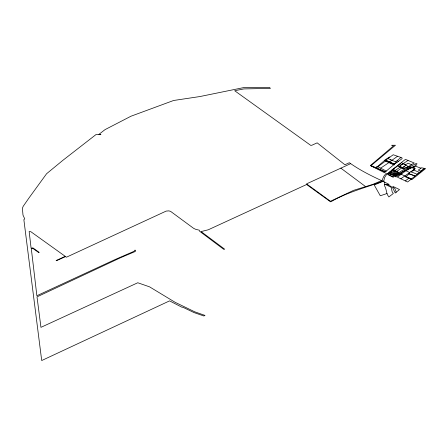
<?xml version="1.0" encoding="UTF-8"?>
<svg xmlns="http://www.w3.org/2000/svg" width="448" height="448" viewBox="0 0 448 448"><rect width="100%" height="100%" fill="white"/><g stroke="black" fill="none" stroke-linecap="round" stroke-linejoin="round"><path stroke-width="0.67" d="M392.868 187.348L392.862 188.126L395.226 193.021L399.51 189.549L392.874 186.385L392.868 187.348L394.873 188.395L396.2 192.192M386.982 193.53L380.29 195.776L374.22 184.996L383.438 181.177L384.81 182.801L384.535 185.769C386.848 189.202 385.93 193.855 388.875 196.958L393.316 193.486L392.196 191.878L391.11 187.029L391.328 186.542L387.022 184.43M394.498 164.136L402.153 158.654L401.906 157.797L393.226 154.75L385.812 160.082L394.498 164.136L384.367 172.648L370.378 165.547L393.411 145.947L391.541 145.286L395.478 145.242L371.056 165.62L385.482 171.769M387.761 173.432L394.414 175.935L393.064 177.206L387.066 174.042L392.734 169.394L398.927 172.648L404.438 169.047L400.204 167.098L394.996 170.587L398.927 172.648L395.433 175.09L392.778 174.076M395.315 170.458L392.857 169.299L397.639 165.502L399.818 166.348L401.722 164.584L408.061 160.44L414.266 163.005L411.426 164.662M395.735 161.868L400.898 157.444M393.82 175.711L394.8 174.832L395.433 175.09C402.718 172.536 409.097 168.106 416.298 165.385L415.576 164.92L417.06 163.839L416.147 163.514L409.993 166.695L400.932 172.715M410.81 171.707L411.37 171.931L415.178 168.638L400.831 178.797M390.113 173.074L391.272 172.049M390.107 173.734L390.746 173.169L389.284 172.62M390.482 173.874L392.162 172.385L390.382 171.713L389.228 172.743L391.003 173.41M393.725 171.22L394.19 170.806M392.258 174.541L393.938 173.051L396.603 174.054L395.45 175.078M395.858 172.021L396.323 171.606M392.952 174.798L393.585 174.238L394.862 174.714M393.669 174.412L394.828 173.382M394.442 174.703L393.921 175.162L388.606 173.169L391.871 170.52M394.559 174.742L395.713 173.718M411.37 171.931L417.189 174.272L424.575 168.403L421.49 167.798L420.924 168.174L416.125 166.415C409.007 167.821 402.954 172.704 397.505 177.234L407.652 181.989L424.575 168.403L425.6 168.594L412.037 179.497L405.591 176.943L409.175 173.841L415.055 175.958L408.318 173.533L409.175 173.841M375.564 167.552L377.21 166.303L377.614 166.454L385.801 159.365L389.547 156.996L389.855 157.242M405.378 180.925L409.08 177.929L411.404 178.92M397.639 165.502L405.434 159.376L408.061 160.44M394.206 163.996L396.536 162.21M376.354 167.899L385.47 161.09M389.794 161.812L397.538 156.262M400.484 173.858L396.234 176.988L394.783 176.467L395.993 175.297L401.979 172.788L400.484 173.858L399.874 173.522M420.924 168.174L418.314 170.094L421.064 171.198M411.695 167.726L413.162 168.006L414.4 167.132L413.862 166.93M396.682 171.483L401.873 167.86M399.818 166.348L402.629 167.535L405.91 165.25L408.402 166.611L411.522 164.707L408.106 163.218L405.384 164.836L403.133 163.761M394.733 174.81L397.729 172.715M377.854 166.734L380.621 168.168L389.413 162.254L394.195 164.45M392.857 169.299L397.124 166.499L396.626 166.309M395.091 176.579L399.734 173.583M409.993 166.695L409.002 166.247L405.149 168.571L402.629 167.535M406.431 167.787L408.402 166.611M405.636 164.69L403.368 163.621L401.722 164.584L399.924 163.682M340.85 168.151L350.661 163.632C360.724 170.615 371.734 176.109 382.844 181.177L383.813 180.841L384.563 177.598L386.87 173.936L385.963 173.471L383.718 176.462L382.043 180.426L372.971 184.33L353.651 190.322L330.445 201.27L306.544 183.87L340.85 168.151L365.725 186.693M382.844 181.177C365.736 187.628 347.95 192.018 331.951 201.163L330.551 201.824L306.606 184.52L208.264 229.785L201.079 231.582L224.706 249.222L223.709 249.323L199.556 231.202L199.354 230.205L195.765 229.342L193.631 228.346L170.598 211.372L168.868 210.874L166.163 211.092L66.405 257.214L65.537 256.592L56.414 260.747L56.112 260.534L65.234 256.34L30.862 231.722L29.154 231.515L31.097 248.175L32.9 247.884L39.217 252.392L38.741 252.605L32.917 248.466L31.326 248.786L36.87 295.73L115.08 259.549L134.098 251.283L134.792 250.163L135.626 250.281L135.313 251.474L121.022 257.51L37.01 296.856L40.947 327.348L137.782 282.755L149.582 286.86L175.151 302.322L194.751 311.819L205.005 315.426L203.857 315.98L194.012 312.581L182.588 307.121L182.174 307.334L169.568 300.877L41.703 360.545L23.856 219.638L24.746 218.904L22.994 215.102L22.4 208.253L23.212 206.282L29.154 197.73L46.598 173.723L62.866 160.334L96.046 134.534L100.912 134.445L98.907 134.372L105.034 129.629L130.995 116.211L173.617 100.486L199.898 96.55L243.667 87.601L269.573 87.455L270.424 88.396L243.914 88.911L234.668 90.726L310.722 145.359L311.909 145.23L317.162 142.845L344.898 164.763L349.334 162.725L350.661 163.632M384.653 184.402L389.183 184.453L383.902 181.726M409.181 167.266L410.794 167.647M388.354 174.72L393.305 176.977M390.925 171.287L396.676 173.449M391.636 172.844L393.417 173.516M419.518 172.424L413.314 169.904M403.816 166.706L408.901 168.806M385.162 172.021L370.378 165.547M387.918 158.57L396.928 162.372M398.821 164.578L400.82 165.435M409.08 177.929L400.954 174.171M384.378 160.602L394.128 164.965L394.57 164.623L384.871 160.171L389.413 162.254M397.292 165.782L404.438 169.047M401.262 162.635L403.368 163.621M406.146 170.878L409.517 172.458M385.157 184.408L391.182 187.23M397.062 160.664L398.642 161.414M413.162 168.006L414.826 168.84M380.621 168.168L386.327 171.097M404.79 170.15L405.574 170.626M390.398 159.611L391.591 160.479M405.384 164.836L405.91 165.25M392.056 170.005L391.591 170.419L397.992 172.822L398.451 172.407L392.056 170.005"/></g></svg>
